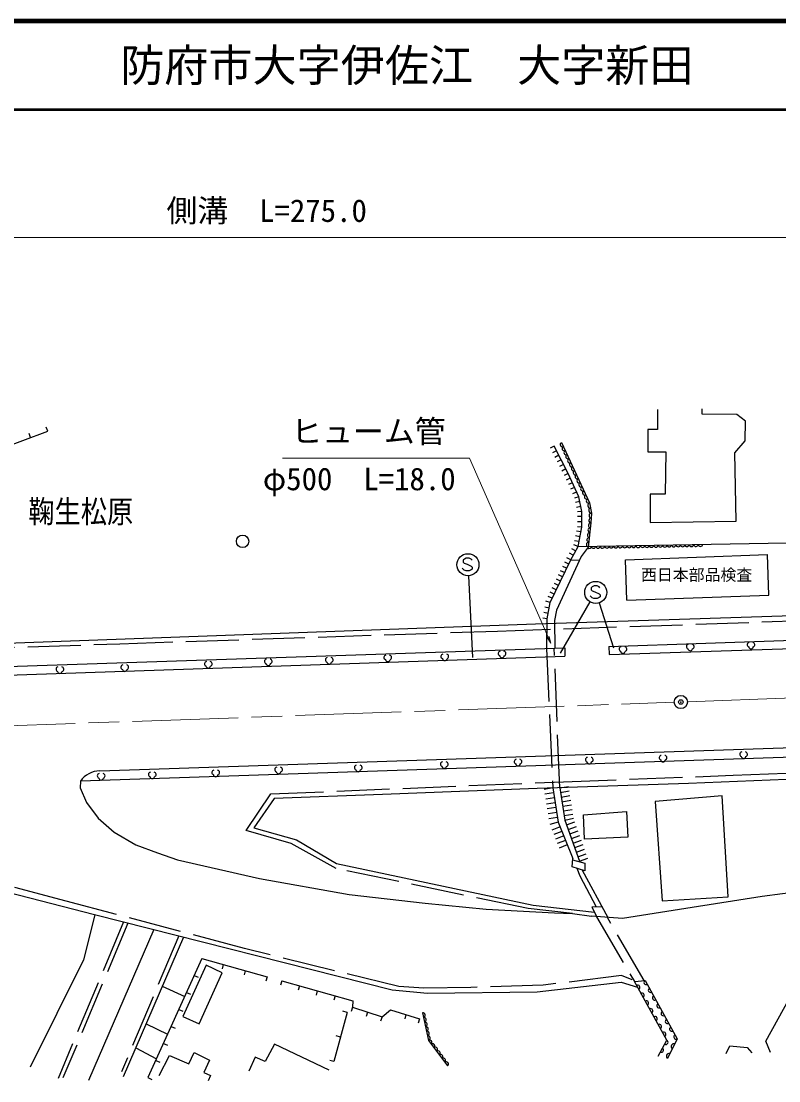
# Model space of a CAD drawing. Units: millimetres, scale not verified. Extents: x 40000 to 680000, y 20000 to 380000.
# Drawn here: x 393791 to 479692, y 259902 to 380000 of the extents above; entities that cross this region are included whole.
import ezdxf
from ezdxf.enums import TextEntityAlignment as Align

# ---------------------------------------------------------------- set-up
doc = ezdxf.new("R2010")
doc.units = ezdxf.units.MM
doc.header["$LTSCALE"] = 1000
doc.header["$PDMODE"] = 32
doc.header["$PDSIZE"] = 500
doc.linetypes.add('CHAIN', pattern=[18.5, 12, -1.5, 3.5, -1.5])
doc.linetypes.add('DASHED', pattern=[7.5, 6, -1.5])
for name, color, linetype, lineweight in [('M-BGD', 7, 'Continuous', 25), ('M-BGD-EXST', 7, 'Continuous', 25), ('M-BMK', 2, 'CHAIN', 13), ('M-BMK-SRVR', 3, 'Continuous', 25), ('M-STR-HTXT', 7, 'Continuous', 13), ('M-TTL', 2, 'Continuous', 140), ('M-TTL-LINE', 7, 'Continuous', 50)]:
    doc.layers.add(name, color=color, linetype=linetype, lineweight=lineweight)
doc.layers.add('M-OTRS', color=6, linetype='Continuous')
doc.layers.add('M-TTL-TXT', color=7, linetype='Continuous')
doc.styles.add('ＭＳ ゴシック', font='')
doc.styles.get('ＭＳ ゴシック').set_extended_font_data('MS Gothic')

# ---------------------------------------------------------------- blocks, each defined once
blk = doc.blocks.new('open_arrow')
at = {"color": 0, "linetype": 'Continuous', "lineweight": -2}
blk.add_lwpolyline([(7.5, 1.25), (0, 0), (7.5, -1.25)], dxfattribs=at)

msp = doc.modelspace()

# ---------------------------------------------------------------- linework, layer by layer
at = {"layer": 'M-BGD'}
for p, q in [((465951, 335993), (465926, 333737)), ((470983, 335472), (470983, 336067)), ((474950, 335423), (470983, 335472)), ((475917, 334679), (474950, 335423)), ((396799, 333526), (396627, 333995)), ((396799, 333526), (396627, 333995)), ((475867, 332448), (475917, 334679)), ((373421, 324958), (396799, 333526)), ((394851, 332812), (394679, 333281)), ((464860, 333737), (464835, 331208)), ((465926, 333737), (464860, 333737)), ((454224, 331828), (453779, 331600)), ((455811, 328729), (454224, 331828)), ((455042, 332249), (458216, 325407)), ((474702, 331084), (475867, 332448)), ((454489, 331311), (454044, 331083)), ((454753, 330795), (454308, 330567)), ((455018, 330278), (454572, 330051)), ((464835, 331208), (466893, 331183)), ((466893, 331183), (466818, 326399)), ((474875, 323349), (474702, 331084)), ((455282, 329762), (454837, 329534)), ((455546, 329245), (455101, 329018)), ((455811, 328729), (455360, 328512)), ((456049, 328203), (455593, 327997)), ((457001, 326101), (455811, 328729)), ((456287, 327678), (455831, 327472)), ((456525, 327152), (456069, 326946)), ((456763, 326627), (456307, 326420)), ((457001, 326101), (456526, 325946)), ((457117, 325547), (456627, 325445)), ((457348, 324440), (457001, 326101)), ((466818, 326399), (465108, 326399)), ((465108, 326399), (465108, 323200)), ((457232, 324994), (456743, 324891)), ((457348, 324440), (456851, 324389)), ((457348, 322655), (457348, 324440)), ((458216, 325407), (458439, 324242)), ((457348, 323845), (456848, 323845)), ((457348, 323250), (456848, 323250)), ((458389, 323126), (458092, 320399)), ((458439, 324242), (458389, 323126)), ((465108, 323200), (474875, 323349)), ((457243, 322110), (456752, 322204)), ((457348, 322655), (456850, 322703)), ((456926, 320473), (457348, 322655)), ((457032, 321019), (456541, 321114)), ((457137, 321564), (456646, 321659)), ((456926, 320473), (480645, 320895)), ((456381, 319465), (455941, 319703)), ((456108, 318961), (456926, 320473)), ((456654, 319969), (456214, 320207)), ((456926, 320473), (456456, 320642)), ((458092, 320399), (457274, 319333)), ((462300, 318962), (478405, 319558)), ((478575, 314962), (478405, 319558)), ((453753, 314102), (456108, 318961)), ((457274, 319333), (454472, 313234)), ((455873, 318475), (455423, 318693)), ((456108, 318961), (455663, 319189)), ((456108, 318961), (457078, 318906)), ((462470, 314366), (462300, 318962)), ((455166, 317017), (454716, 317236)), ((455402, 317503), (454952, 317721)), ((455637, 317989), (455187, 318207)), ((454695, 316046), (454245, 316264)), ((454931, 316532), (454481, 316750)), ((453989, 314588), (453539, 314806)), ((454224, 315074), (453774, 315292)), ((454460, 315560), (454010, 315778)), ((462470, 314366), (478575, 314962)), ((528963, 314140), (452099, 311649)), ((453646, 313490), (453153, 313577)), ((453753, 314102), (453277, 314256)), ((453431, 312267), (453753, 314102)), ((453431, 312267), (452938, 312354)), ((453431, 312267), (452938, 312354)), ((453538, 312879), (453046, 312965)), ((453399, 308903), (453431, 312267)), ((454472, 313234), (454274, 312069)), ((452099, 311649), (385963, 309249)), ((454274, 312069), (454306, 308933)), ((460415, 309136), (495617, 310308)), ((385164, 306631), (455418, 308970)), ((455418, 308970), (455449, 308038)), ((460415, 309136), (460446, 308207)), ((460446, 308207), (495617, 309397)), ((385164, 305658), (455449, 308038)), ((402708, 295047), (492447, 298055)), ((492447, 296958), (400503, 293882)), ((491272, 294489), (469462, 293586)), ((400503, 293882), (400490, 293102)), ((400490, 293102), (401182, 291428)), ((469462, 293586), (452288, 293036)), ((454068, 293093), (453081, 292935)), ((454068, 293093), (453081, 292935)), ((454068, 293093), (454690, 289202)), ((454849, 293118), (455836, 293278)), ((454849, 293118), (455836, 293278)), ((454849, 293118), (455448, 289432)), ((422485, 291913), (420173, 288588)), ((434739, 292353), (422485, 291913)), ((452288, 293036), (434739, 292353)), ((454157, 292537), (453169, 292379)), ((454246, 291981), (453258, 291823)), ((454935, 292591), (455922, 292752)), ((455021, 292065), (456008, 292225)), ((473282, 292198), (465676, 291544)), ((473936, 280754), (473282, 292198)), ((401182, 291428), (402503, 289654)), ((454334, 291425), (453347, 291268)), ((454423, 290870), (453436, 290712)), ((455106, 291538), (456093, 291699)), ((455192, 291012), (456179, 291172)), ((455277, 290485), (456264, 290646)), ((465676, 291544), (466454, 280295)), ((359364, 289817), (402094, 278747)), ((402503, 289654), (404315, 288081)), ((454512, 290314), (453524, 290156)), ((454601, 289758), (453613, 289600)), ((455363, 289959), (456350, 290119)), ((455448, 289432), (456417, 289681)), ((457540, 290058), (462439, 290412)), ((457664, 287281), (457540, 290058)), ((462439, 290412), (462581, 287529)), ((420173, 288588), (425018, 287201)), ((454690, 289202), (453725, 288937)), ((454893, 288690), (453964, 288320)), ((454690, 289202), (456321, 285101)), ((455448, 289432), (457104, 284788)), ((455632, 288916), (456574, 289252)), ((455816, 288400), (456758, 288736)), ((404315, 288081), (406794, 286647)), ((425018, 287201), (429553, 284514)), ((455097, 288177), (454168, 287807)), ((455301, 287665), (454372, 287295)), ((455505, 287152), (454576, 286782)), ((456000, 287884), (456942, 288220)), ((456184, 287368), (457126, 287704)), ((456368, 286852), (457310, 287188)), ((462581, 287529), (457664, 287281)), ((406794, 286647), (409235, 285728)), ((455709, 286639), (454780, 286270)), ((456552, 286336), (457494, 286672)), ((456736, 285820), (457678, 286156)), ((409235, 285728), (411525, 284961)), ((411525, 284961), (415325, 284068)), ((456274, 284148), (456321, 285101)), ((456313, 284946), (457700, 284586)), ((456920, 285304), (457862, 285640)), ((457104, 284788), (458046, 285123)), ((415325, 284068), (420801, 282819)), ((429553, 284514), (451825, 279824)), ((457705, 283688), (456274, 284148)), ((457160, 283104), (456837, 283967)), ((457397, 283787), (460314, 278412)), ((457700, 284586), (457705, 283688)), ((420801, 282819), (430974, 281035)), ((459032, 279596), (457160, 283104)), ((491544, 282541), (477818, 280808)), ((430974, 281035), (439594, 280022)), ((439594, 280022), (446519, 279362)), ((466454, 280295), (473936, 280754)), ((477818, 280808), (469859, 279534)), ((402151, 278732), (400838, 273625)), ((402094, 278747), (435867, 270219)), ((446519, 279362), (454248, 278922)), ((456295, 278855), (451275, 279428)), ((451825, 279824), (458782, 279032)), ((454248, 278922), (456295, 278855)), ((456295, 278855), (458451, 278544)), ((459668, 279602), (458495, 279591)), ((458495, 279591), (459053, 278501)), ((469859, 279534), (461953, 278296)), ((461953, 278296), (458451, 278544)), ((408814, 277050), (401421, 259926)), ((412180, 276200), (405365, 260346)), ((400838, 273625), (394793, 261466)), ((414273, 273748), (408166, 260276)), ((414771, 273018), (412110, 267207)), ((414273, 273748), (421679, 271688)), ((416591, 272131), (414771, 273018)), ((416700, 273073), (416566, 272591)), ((478212, 264403), (483315, 273644)), ((413407, 271838), (413863, 271632)), ((413954, 266344), (416591, 272131)), ((419190, 272380), (419056, 271899)), ((421679, 271688), (421545, 271206)), ((421679, 271688), (421545, 271206)), ((423336, 271221), (423201, 270740)), ((423336, 271221), (431388, 268957)), ((425349, 270655), (425214, 270174)), ((452305, 269995), (461805, 271079)), ((461805, 271079), (463686, 270505)), ((463326, 271156), (464534, 271278)), ((467004, 264500), (463326, 271156)), ((464534, 271278), (468160, 264658)), ((412534, 269911), (412989, 269705)), ((427362, 270089), (427227, 269608)), ((429375, 269523), (429239, 269042)), ((435867, 270219), (439869, 269845)), ((439869, 269845), (452305, 269995)), ((411660, 267984), (412116, 267777)), ((431341, 268234), (431186, 267759)), ((431388, 268957), (431341, 268234)), ((431341, 268234), (434702, 267137)), ((434702, 267137), (435659, 267954)), ((435659, 267954), (438961, 266927)), ((412110, 267207), (413954, 266344)), ((430746, 267651), (429252, 262073)), ((430746, 267651), (430263, 267780)), ((433054, 267675), (432924, 267192)), ((434702, 267137), (434547, 266662)), ((434702, 267137), (434547, 266662)), ((437397, 267413), (437275, 266931)), ((438961, 266927), (438813, 266450)), ((438961, 266927), (438813, 266450)), ((439288, 267604), (439965, 264476)), ((410787, 266057), (411242, 265850)), ((429999, 264862), (429516, 264991)), ((439965, 264476), (442135, 261606)), ((466006, 262713), (467004, 264500)), ((468160, 264658), (467056, 262433)), ((478745, 263097), (478212, 264403)), ((409913, 264130), (410368, 263923)), ((412810, 261839), (413394, 263100)), ((413394, 263100), (415144, 262259)), ((422531, 264056), (421457, 262073)), ((428692, 261116), (422531, 264056)), ((473728, 262994), (474123, 263870)), ((474123, 263870), (476116, 263681)), ((476116, 263681), (476632, 263080)), ((409040, 262203), (409495, 261996)), ((409426, 260486), (410617, 262773)), ((410617, 262773), (412810, 261839)), ((415144, 262259), (414514, 260836)), ((420314, 262563), (419590, 260999)), ((421457, 262073), (420314, 262563)), ((429252, 262073), (428769, 262202)), ((429252, 262073), (428769, 262202)), ((414514, 260836), (415238, 260486)), ((408166, 260276), (408621, 260069)), ((408166, 260276), (408621, 260069)), ((415238, 260486), (414981, 259902))]:
    msp.add_line(p, q, dxfattribs=at)
at = {"layer": 'M-BGD', "linetype": 'DASHED'}
for p, q in [((447802, 310881), (502583, 312754)), ((404975, 309441), (447802, 310881)), ((372063, 308337), (404975, 309441)), ((453368, 308902), (454068, 293093)), ((454849, 293118), (454224, 308930)), ((455271, 293806), (474527, 294533)), ((474527, 294533), (491261, 295237)), ((422078, 292419), (455271, 293806)), ((419304, 288258), (422078, 292419)), ((398878, 280280), (359439, 290603)), ((424390, 286804), (419304, 288258)), ((429520, 283964), (424390, 286804)), ((451275, 279428), (429520, 283964)), ((419112, 274894), (398878, 280280)), ((405403, 277911), (397967, 260182)), ((405892, 277788), (398527, 260229)), ((459021, 278503), (463326, 271156)), ((464438, 271269), (460263, 278415)), ((411651, 276333), (405179, 260929)), ((436596, 270593), (419112, 274894)), ((461863, 271839), (452983, 270735)), ((463072, 271331), (461863, 271839)), ((409788, 270633), (412328, 269458)), ((439439, 270406), (436596, 270593)), ((444787, 270481), (439439, 270406)), ((452983, 270735), (444787, 270481)), ((407944, 266343), (410384, 265170)), ((406784, 263647), (409123, 262387))]:
    msp.add_line(p, q, dxfattribs=at)
at = {"layer": 'M-BGD'}
for centre, radius, start, end in [((455149, 332022), 251, 115.20386, 294.55687), ((455361, 331566), 251, 115.20386, 294.55687), ((455573, 331109), 251, 115.20386, 294.55687), ((455784, 330653), 251, 115.20386, 294.55687), ((455996, 330197), 251, 115.20386, 294.55687), ((456207, 329741), 251, 115.20386, 294.55687), ((456419, 329285), 251, 115.20386, 294.55687), ((456630, 328829), 251, 115.20386, 294.55687), ((456842, 328373), 251, 115.20386, 294.55687), ((457053, 327916), 251, 115.20386, 294.55687), ((457265, 327460), 251, 115.20386, 294.55687), ((457476, 327004), 251, 115.20386, 294.55687), ((457688, 326548), 251, 115.20386, 294.55687), ((457900, 326092), 251, 115.20386, 294.55687), ((458111, 325636), 251, 115.20386, 294.55687), ((458321, 325125), 301, 110.58464, 271.09597), ((458433, 324543), 301, 110.58464, 271.09597), ((458385, 322851), 276, 89.08633, 258.46201), ((458432, 323404), 281, 93.76739, 261.143), ((458457, 323961), 281, 93.76739, 261.143), ((458266, 321760), 276, 89.08633, 258.46201), ((458325, 322305), 276, 89.08633, 258.46201), ((458147, 320669), 276, 89.08633, 220.13828), ((458206, 321214), 276, 89.08633, 258.46201), ((467272, 320660), 252, 181.55846, 0.48011), ((467776, 320669), 252, 181.55846, 0.48011), ((468281, 320678), 252, 181.55846, 0.48011), ((468786, 320687), 252, 181.55846, 0.48011), ((469290, 320696), 252, 181.55846, 0.48011), ((469795, 320705), 252, 181.55846, 0.48011), ((470300, 320714), 252, 181.55846, 0.48011), ((470804, 320723), 252, 181.55846, 0.48011), ((458188, 320498), 252, 228.84583, 0.48011), ((458693, 320507), 252, 181.55846, 0.48011), ((459197, 320516), 252, 181.55846, 0.48011), ((459702, 320525), 252, 181.55846, 0.48011), ((460207, 320534), 252, 181.55846, 0.48011), ((460711, 320543), 252, 181.55846, 0.48011), ((461216, 320552), 252, 181.55846, 0.48011), ((461721, 320561), 252, 181.55846, 0.48011), ((462225, 320570), 252, 181.55846, 0.48011), ((462730, 320579), 252, 181.55846, 0.48011), ((463235, 320588), 252, 181.55846, 0.48011), ((463739, 320597), 252, 181.55846, 0.48011), ((464244, 320606), 252, 181.55846, 0.48011), ((464748, 320615), 252, 181.55846, 0.48011), ((465253, 320624), 252, 181.55846, 0.48011), ((465758, 320633), 252, 181.55846, 0.48011), ((466262, 320642), 252, 181.55846, 0.48011), ((466767, 320651), 252, 181.55846, 0.48011), ((402873, 292064), 2987, 93.17488, 142.51981), ((463691, 270488), 254, 299.7185, 118.13435), ((464657, 271058), 252, 119.07441, 298.3375), ((465140, 270176), 252, 119.07441, 298.3375), ((464181, 269601), 254, 299.7185, 118.13435), ((465623, 269293), 252, 119.07441, 298.3375), ((464671, 268714), 254, 299.7185, 118.13435), ((465162, 267826), 254, 299.7185, 118.13435), ((466107, 268410), 252, 119.07441, 298.3375), ((439327, 267340), 267, 285.90204, 98.52098), ((439440, 266818), 267, 285.90204, 98.52098), ((465652, 266939), 254, 299.7185, 118.13435), ((466590, 267527), 252, 119.07441, 298.3375), ((467074, 266645), 252, 119.07441, 298.3375), ((439553, 266297), 267, 285.90204, 98.52098), ((439666, 265776), 267, 285.90204, 98.52098), ((439779, 265255), 267, 285.90204, 98.52098), ((466143, 266051), 254, 299.7185, 118.13435), ((466633, 265164), 254, 299.7185, 118.13435), ((467557, 265762), 252, 119.07441, 298.3375), ((439891, 264733), 267, 285.90204, 98.52098), ((440114, 264267), 257, 308.6876, 125.49807), ((466874, 264280), 256, 242.12084, 59.48418), ((468040, 264879), 252, 119.07441, 298.3375), ((440424, 263857), 257, 308.6876, 125.49807), ((440734, 263447), 257, 308.6876, 125.49807), ((441044, 263037), 257, 308.6876, 125.49807), ((466375, 263386), 256, 242.12084, 59.48418), ((467807, 263793), 318, 75.91558, 231.3158), ((441354, 262627), 257, 308.6876, 125.49807), ((441664, 262217), 257, 308.6876, 125.49807), ((441974, 261807), 257, 308.6876, 125.49807), ((467255, 262681), 318, 75.91558, 231.3158)]:
    msp.add_arc(centre, radius, start, end, dxfattribs=at)
at = {"layer": 'M-BGD-EXST'}
for p, q in [((444037, 319035), (443917, 318931)), ((443917, 318931), (443917, 318695)), ((443917, 318695), (444027, 318575)), ((444027, 318575), (444351, 318475)), ((444252, 319151), (444037, 319035)), ((444592, 319145), (444252, 319151)), ((444351, 318475), (444817, 318239)), ((444817, 319030), (444592, 319145)), ((444922, 318925), (444817, 319030)), ((444027, 317794), (443807, 318020)), ((444241, 317690), (444027, 317794)), ((444592, 317690), (444241, 317690)), ((444517, 317128), (444961, 307878)), ((444817, 317800), (444592, 317690)), ((444817, 318239), (444927, 318124)), ((444927, 317910), (444817, 317800)), ((444927, 318124), (444927, 317910)), ((458529, 315898), (458408, 315793)), ((458743, 316013), (458529, 315898)), ((459084, 316008), (458743, 316013)), ((459309, 315893), (459084, 316008)), ((459414, 315788), (459309, 315893)), ((458518, 314657), (458298, 314882)), ((458408, 315793), (458408, 315558)), ((458408, 315558), (458518, 315437)), ((458518, 315437), (458843, 315338)), ((458733, 314552), (458518, 314657)), ((458843, 315338), (459309, 315102)), ((459309, 314662), (459084, 314552)), ((459309, 315102), (459419, 314987)), ((459419, 314772), (459309, 314662)), ((459419, 314987), (459419, 314772)), ((454955, 308389), (458306, 314174)), ((459084, 314552), (458733, 314552)), ((459313, 314064), (460931, 308987))]:
    msp.add_line(p, q, dxfattribs=at)
for centre, radius in [((418895, 321049), 700), ((444442, 318393), 1250), ((458933, 315255), 1250)]:
    msp.add_circle(centre, radius, dxfattribs=at)
for centre, radius, start, end in [((461851, 308838), 269, 100.75605, 249.2973), ((462185, 308834), 273, 290.56616, 78.96113), ((469487, 309117), 269, 100.75605, 249.2973), ((469654, 308906), 266, 188.73985, 349.61114), ((469820, 309113), 273, 290.56616, 78.96113), ((476370, 309340), 269, 100.75605, 249.2973), ((476537, 309129), 266, 188.73985, 349.61114), ((476703, 309336), 273, 290.56616, 78.96113), ((421640, 307445), 269, 100.75605, 249.2973), ((421973, 307441), 273, 290.56616, 78.96113), ((428551, 307612), 269, 100.75605, 249.2973), ((428884, 307608), 273, 290.56616, 78.96113), ((435183, 307891), 269, 100.75605, 249.2973), ((435351, 307680), 266, 188.73985, 349.61114), ((435517, 307887), 273, 290.56616, 78.96113), ((441648, 308002), 269, 100.75605, 249.2973), ((441816, 307791), 266, 188.73985, 349.61114), ((441982, 307998), 273, 290.56616, 78.96113), ((448141, 308336), 269, 100.75605, 249.2973), ((448309, 308126), 266, 188.73985, 349.61114), ((448474, 308333), 273, 290.56616, 78.96113), ((462019, 308627), 266, 188.73985, 349.61114), ((398009, 306553), 269, 100.75605, 249.2973), ((398177, 306342), 266, 188.73985, 349.61114), ((398343, 306549), 273, 290.56616, 78.96113), ((405366, 306776), 269, 100.75605, 249.2973), ((405534, 306565), 266, 188.73985, 349.61114), ((405699, 306772), 273, 290.56616, 78.96113), ((414841, 307166), 269, 100.75605, 249.2973), ((415008, 306955), 266, 188.73985, 349.61114), ((415174, 307162), 273, 290.56616, 78.96113), ((421808, 307234), 266, 188.73985, 349.61114), ((428719, 307401), 266, 188.73985, 349.61114), ((466394, 296521), 269, 100.75605, 249.2973), ((466727, 296518), 273, 290.56616, 78.96113), ((475534, 296911), 269, 100.75605, 249.2973), ((475701, 296700), 266, 188.73985, 349.61114), ((475867, 296908), 273, 290.56616, 78.96113), ((422810, 295184), 269, 100.75605, 249.2973), ((423144, 295180), 273, 290.56616, 78.96113), ((431839, 295406), 269, 100.75605, 249.2973), ((432173, 295403), 273, 290.56616, 78.96113), ((441592, 295797), 269, 100.75605, 249.2973), ((441760, 295586), 266, 188.73985, 349.61114), ((441926, 295793), 273, 290.56616, 78.96113), ((449952, 296075), 269, 100.75605, 249.2973), ((450120, 295864), 266, 188.73985, 349.61114), ((450286, 296072), 273, 290.56616, 78.96113), ((458034, 296298), 269, 100.75605, 249.2973), ((458201, 296087), 266, 188.73985, 349.61114), ((458367, 296295), 273, 290.56616, 78.96113), ((466561, 296310), 266, 188.73985, 349.61114), ((402691, 294459), 269, 100.75605, 249.2973), ((403024, 294455), 273, 290.56616, 78.96113), ((408487, 294626), 269, 100.75605, 249.2973), ((408655, 294415), 266, 188.73985, 349.61114), ((408821, 294623), 273, 290.56616, 78.96113), ((415677, 294849), 269, 100.75605, 249.2973), ((415844, 294638), 266, 188.73985, 349.61114), ((416010, 294846), 273, 290.56616, 78.96113), ((422978, 294973), 266, 188.73985, 349.61114), ((432007, 295196), 266, 188.73985, 349.61114), ((402859, 294248), 266, 188.73985, 349.61114)]:
    msp.add_arc(centre, radius, start, end, dxfattribs=at)
at = {"layer": 'M-BMK'}
for p, q in [((469334, 302863), (559475, 306278)), ((369426, 299329), (467835, 302808))]:
    msp.add_line(p, q, dxfattribs=at)
at = {"layer": 'M-BMK-SRVR'}
msp.add_circle((468585, 302835), 750, dxfattribs=at)
at = {"layer": 'M-OTRS'}
msp.add_point((468585, 302835), dxfattribs=at)
at = {"layer": 'M-STR-HTXT'}
msp.add_line((285930, 355478), (493907, 355478), dxfattribs=at)
msp.add_lwpolyline([(453838, 309515), (444621, 330456), (423410, 330456)], dxfattribs=at)
at = {"layer": 'M-TTL'}
msp.add_line((680000, 380000), (40000, 380000), dxfattribs=at)
at = {"layer": 'M-TTL-LINE'}
msp.add_line((40000, 370000), (680000, 370000), dxfattribs=at)

# ---------------------------------------------------------------- block references
at = {"layer": 'M-STR-HTXT', "xscale": 100, "yscale": 100, "rotation": 113.8}
msp.add_blockref('open_arrow', (453838, 309515), dxfattribs=at)

# ---------------------------------------------------------------- texts
at = {"layer": 'M-BGD-EXST', "style": 'ＭＳ ゴシック', "width": 0.85}
msp.add_text('鞠生松原', height=2566, dxfattribs=at).set_placement((394600, 322368), align=Align.BOTTOM_LEFT)
at = {"layer": 'M-BGD-EXST', "style": 'ＭＳ ゴシック'}
msp.add_text('西日本部品検査', height=1320, dxfattribs=at).set_placement((464071, 316197), align=Align.BOTTOM_LEFT)
at = {"layer": 'M-STR-HTXT', "style": 'ＭＳ ゴシック'}
msp.add_text('側溝\u3000L=275.0', height=2566, dxfattribs=at).set_placement((421629, 356478), align=Align.BOTTOM_CENTER)
msp.add_text('ヒューム管', height=2566, dxfattribs=at).set_placement((441910, 331456), align=Align.BOTTOM_RIGHT)
msp.add_text('φ500\u3000L=18.0', height=2566, dxfattribs=at).set_placement((421188, 326068), align=Align.BOTTOM_LEFT)
at = {"layer": 'M-TTL-TXT', "style": 'ＭＳ ゴシック'}
msp.add_text('防府市大字伊佐江\u3000大字新田', height=3666, dxfattribs=at).set_placement((405024, 375000), align=Align.MIDDLE_LEFT)

doc.saveas('drawing.dxf')
